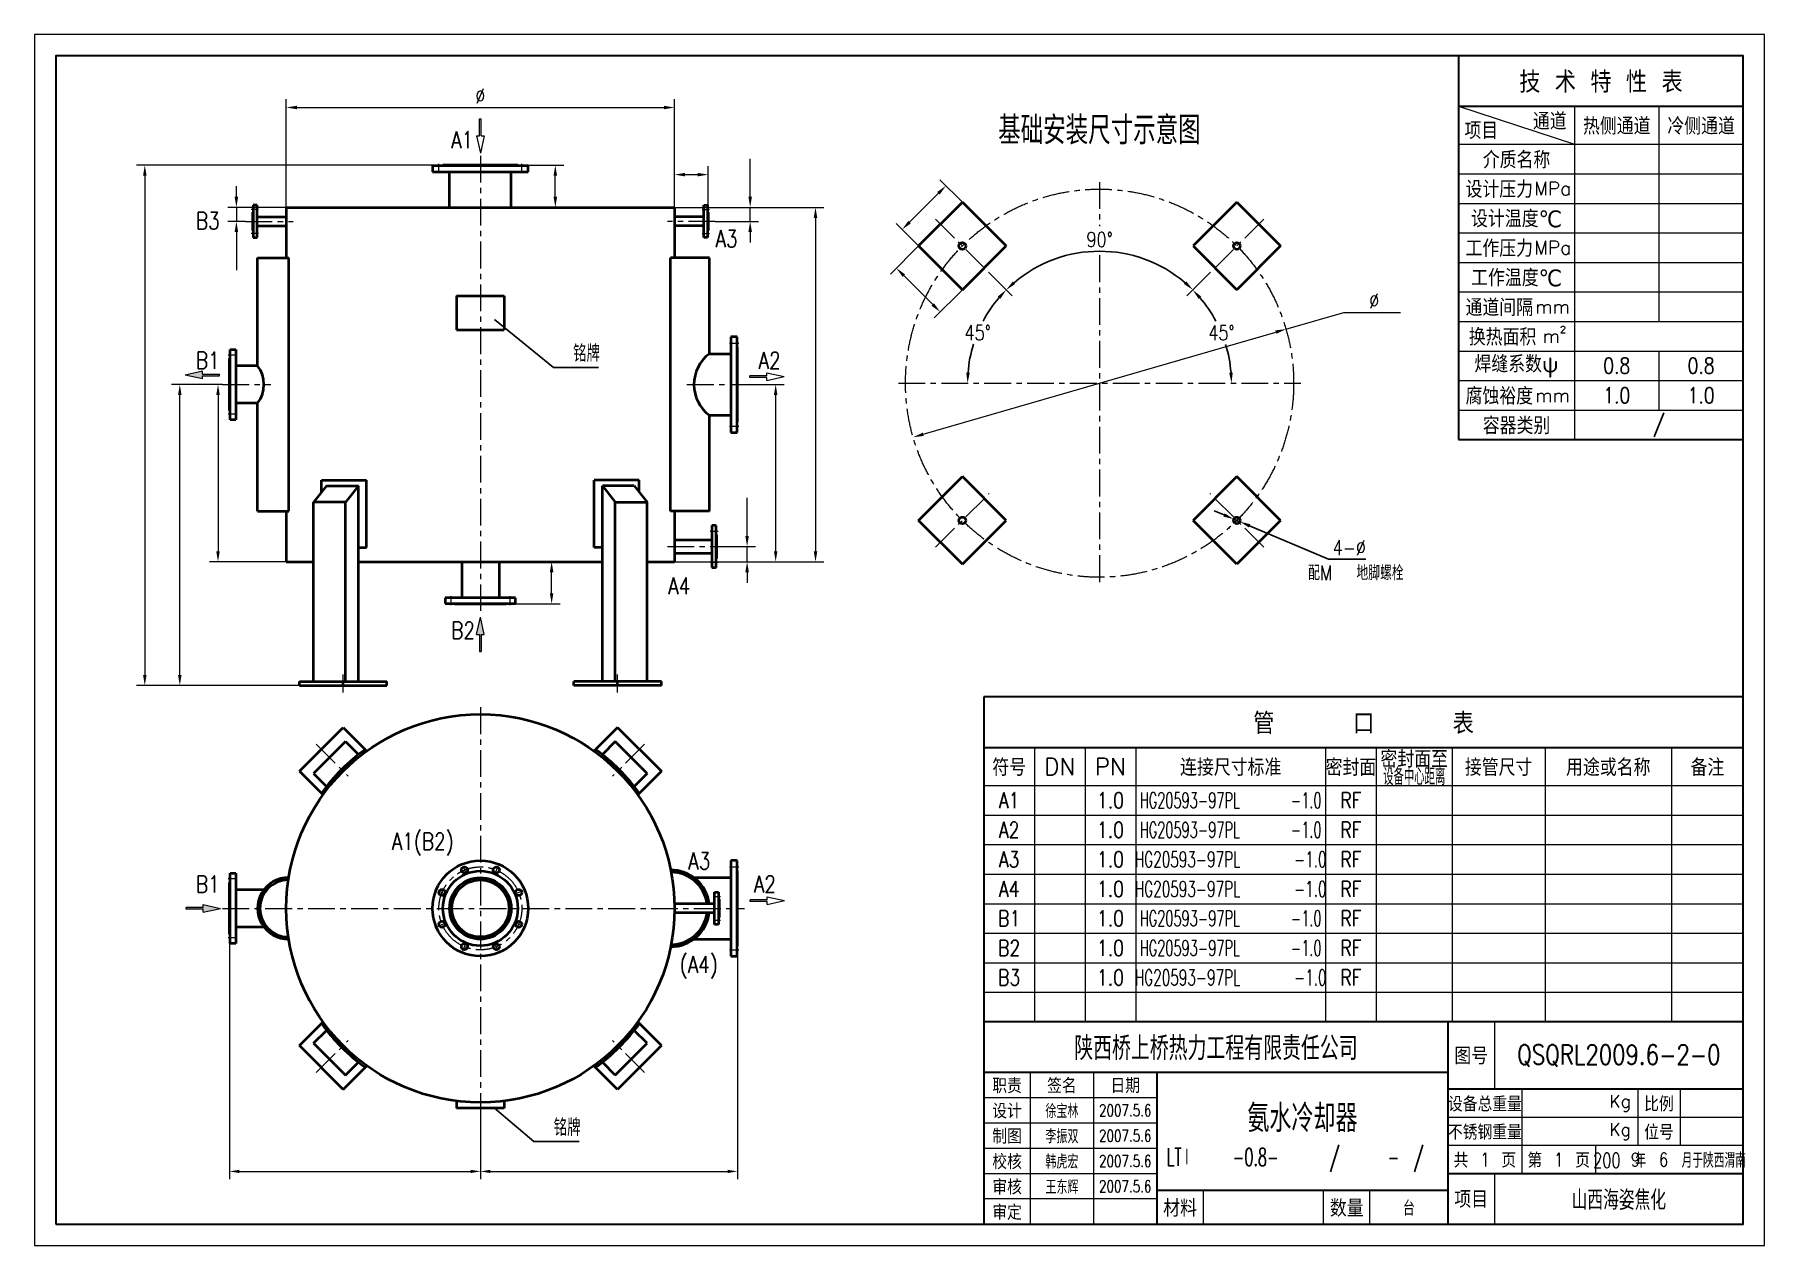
# Model space of a CAD drawing. Header units: millimetres. Extents: x 75 to 6225, y 75 to 4380.
import ezdxf
from ezdxf.enums import TextEntityAlignment as Align

# ---------------------------------------------------------------- set-up
doc = ezdxf.new("R2010")
doc.units = ezdxf.units.MM
doc.header["$LTSCALE"] = 3
doc.linetypes.add('CENTER', pattern=[50.8, 31.75, -6.35, 6.35, -6.35])
doc.layers.get('0').update_dxf_attribs({"lineweight": 40})
for name, color, linetype, lineweight in [('1', 1, 'Continuous', 9), ('3', 3, 'CENTER', 9), ('border', 7, 'Continuous', 30), ('dim', 7, 'Continuous', 13)]:
    doc.layers.add(name, color=color, linetype=linetype, lineweight=lineweight)
doc.styles.get("Standard").update_dxf_attribs({"font": 'romans.shx', "width": 0.8, "bigfont": 'hztxt.shx'})
doc.dimstyles.new('ISO-25', dxfattribs={"dimtxt": 2.5, "dimasz": 2.5, "dimexe": 1.25, "dimexo": 0.625, "dimtad": 1, "dimdsep": 46, "dimtxsty": 'Standard', "dimcen": 2.5, "dimadec": 0, "dimazin": 0, "dimtfac": 1, "dimtmove": 0, "dimatfit": 3, "dimfxl": 0, "dimarcsym": 0})
doc.dimstyles.new('ISO-25$2', dxfattribs={"dimscale": 13, "dimtxt": 3.5, "dimasz": 2.5, "dimexe": 2, "dimexo": 0, "dimgap": 1, "dimtad": 1, "dimtih": 1, "dimtoh": 1, "dimdec": 6, "dimdsep": 46, "dimtxsty": 'Standard', "dimcen": 2.5, "dimadec": 0, "dimazin": 0, "dimtfac": 1, "dimtdec": 6, "dimtmove": 0, "dimatfit": 0, "dimldrblk": 'NONE', "dimfxl": 0, "dimtvp": 0.700003, "dimarcsym": 0})
doc.dimstyles.new('ISO-25$3', dxfattribs={"dimscale": 13, "dimtxt": 3.5, "dimasz": 2.5, "dimexe": 2, "dimexo": 0, "dimgap": 1, "dimtad": 1, "dimtoh": 1, "dimdec": 6, "dimdsep": 46, "dimtxsty": 'Standard', "dimcen": 2.5, "dimadec": 0, "dimazin": 0, "dimtfac": 1, "dimtdec": 6, "dimtmove": 0, "dimatfit": 0, "dimldrblk": 'NONE', "dimfxl": 0, "dimtvp": 0.7, "dimarcsym": 0})

# ---------------------------------------------------------------- blocks, each defined once
blk = doc.blocks.new('*D36')
at = {"layer": 'Defpoints', "color": 0}
for p in [(4338.2, 2657.4), (4360.3, 2648)]:
    blk.add_point(p, dxfattribs=at)
at = {"layer": 'dim', "color": 0, "lineweight": -2}
for p, q in [((4303.7, 2672), (4269.2, 2686.6)), ((4338.2, 2657.4), (4360.3, 2648)), ((4394.9, 2633.3), (4675.1, 2514.5)), ((4675.1, 2514.5), (4808.1, 2514.5))]:
    blk.add_line(p, q, dxfattribs=at)
at = {"layer": 'dim', "color": 0}
for points in [[(4306.2, 2677.8), (4301.3, 2666.2), (4338.2, 2657.4)], [(4397.3, 2639.1), (4392.4, 2627.6), (4360.3, 2648)]]:
    blk.add_solid(points, dxfattribs=at)
at = {"layer": 'dim', "color": 0, "insert": (4749.1, 2555.7), "char_height": 52.5, "attachment_point": 5}
blk.add_mtext('4-%%C', dxfattribs=at)
blk = doc.blocks.new('_Closed')
at = {"color": 0, "linetype": 'ByBlock', "lineweight": -2}
for p, q in [((-1, 0.17), (0, 0)), ((-1, 0.17), (-1, -0.17)), ((0, 0), (-1, -0.17)), ((0, 0), (-1, 0))]:
    blk.add_line(p, q, dxfattribs=at)
blk = doc.blocks.new('_None')
blk = doc.blocks.new('*D47')
at = {"layer": 'Defpoints', "color": 0}
for p in [(3278, 3723.9), (4444.7, 3723.9), (3982.8, 3593.8), (3468.9, 3533), (4253.8, 3533)]:
    blk.add_point(p, dxfattribs=at)
at = {"layer": 'dim', "color": 0, "lineweight": -2}
for p, q in [((3468.9, 3533), (3550.8, 3451.2)), ((4253.8, 3533), (4172, 3451.2))]:
    blk.add_line(p, q, dxfattribs=at)
blk.add_arc((3861.4, 3140.6), 469.2, 49.58018, 130.41982, dxfattribs=at)
at = {"layer": 'dim', "color": 0}
for points in [[(3561.4, 3493.2), (3552.9, 3502.4), (3529.6, 3472.4)], [(4169.9, 3502.4), (4161.4, 3493.2), (4193.2, 3472.4)]]:
    blk.add_solid(points, dxfattribs=at)
at = {"layer": 'dim', "color": 0, "insert": (3861.4, 3651.1), "char_height": 52.5, "attachment_point": 5}
blk.add_mtext('90°', dxfattribs=at)
blk = doc.blocks.new('*D48')
at = {"layer": 'Defpoints', "color": 0}
for p in [(4444.7, 3723.9), (4253.8, 3533), (4314.1, 3261.9), (3146.4, 3140.6), (4576.4, 3140.6)]:
    blk.add_point(p, dxfattribs=at)
at = {"layer": 'dim', "color": 0, "lineweight": -2}
blk.add_line((4253.8, 3533), (4171.6, 3450.8), dxfattribs=at)
for start, end in [(28.07955, 40.41441), (4.58559, 17.13774)]:
    blk.add_arc((3861.4, 3140.6), 468.7, start, end, dxfattribs=at)
at = {"layer": 'dim', "color": 0}
for points in [[(4213.6, 3440.2), (4222.8, 3448.7), (4192.8, 3472)], [(4334.8, 3178.3), (4322.3, 3177.8), (4330.1, 3140.6)]]:
    blk.add_solid(points, dxfattribs=at)
at = {"layer": 'dim', "color": 0, "insert": (4294.4, 3319.9), "char_height": 52.5, "attachment_point": 5}
blk.add_mtext('45°', dxfattribs=at)
blk = doc.blocks.new('*D56')
at = {"layer": 'Defpoints', "color": 0}
for p in [(3278, 3723.9), (3468.9, 3533), (3454.9, 3375.2), (3146.4, 3140.6), (4576.4, 3140.6)]:
    blk.add_point(p, dxfattribs=at)
at = {"layer": 'dim', "color": 0, "lineweight": -2}
blk.add_line((3468.9, 3533), (3550.7, 3451.2), dxfattribs=at)
for start, end in [(139.57941, 151.92816), (162.85514, 175.42059)]:
    blk.add_arc((3861.4, 3140.6), 469.3, start, end, dxfattribs=at)
at = {"layer": 'dim', "color": 0}
for points in [[(3499.5, 3449.1), (3508.7, 3440.6), (3529.5, 3472.4)], [(3399.8, 3177.8), (3387.3, 3178.3), (3392.1, 3140.6)]]:
    blk.add_solid(points, dxfattribs=at)
at = {"layer": 'dim', "color": 0, "insert": (3427.8, 3320.2), "char_height": 52.5, "attachment_point": 5}
blk.add_mtext('45°', dxfattribs=at)

msp = doc.modelspace()

# ---------------------------------------------------------------- hatches: boundary and pattern name
at = {"layer": 'dim'}
for points in [[(610.6718758, 3169.646553), (671.7205289, 3156.3805677), (671.7205289, 3166.446553), (732.571696, 3166.446553), (732.571696, 3172.846553), (671.7205289, 3172.846553), (671.7205289, 3182.9125383)], [(1659.8695829, 2308.1573958), (1646.6035977, 2247.1087427), (1656.6695829, 2247.1087427), (1656.6695829, 2186.2575755), (1663.0695829, 2186.2575755), (1663.0695829, 2247.1087427), (1673.1355682, 2247.1087427)], [(674.856866, 1286.5771943), (674.856866, 1276.511209), (614.0056988, 1276.511209), (614.0056988, 1270.111209), (674.856866, 1270.111209), (674.856866, 1260.0452237), (735.9055191, 1273.311209)]]:
    msp.add_hatch(color=7, dxfattribs=at).paths.add_polyline_path(points)

# ---------------------------------------------------------------- linework, layer by layer
at = {"color": 7, "linetype": 'Continuous'}
for p, q in [((1829.8695829, 3913.802389), (1489.8695829, 3913.802389)), ((1489.8695829, 3913.802389), (1489.8695829, 3891.802389)), ((1489.8695829, 3891.802389), (1829.8695829, 3891.802389)), ((1792.8695829, 3915.802389), (1526.8695829, 3915.802389)), ((1526.8695829, 3913.802389), (1526.8695829, 3915.802389)), ((1792.8695829, 3913.802389), (1792.8695829, 3915.802389)), ((1829.8695829, 3891.802389), (1829.8695829, 3913.802389)), ((769.8758101, 3010.802389), (769.8758101, 3260.802389)), ((769.8758101, 3260.802389), (789.8758101, 3260.802389)), ((789.8758101, 3260.802389), (789.8758101, 3010.802389)), ((2550.2985984, 3305.802389), (2550.2985984, 2965.802389)), ((2572.2985984, 3305.802389), (2550.2985984, 3305.802389)), ((2572.2985984, 2965.802389), (2572.2985984, 3305.802389)), ((2572.2985984, 3268.802389), (2574.2985984, 3268.802389)), ((2574.2985984, 3002.802389), (2574.2985984, 3268.802389)), ((767.8758101, 3043.802389), (767.8758101, 3227.802389)), ((769.8758101, 3227.802389), (767.8758101, 3227.802389)), ((769.8758101, 3043.802389), (767.8758101, 3043.802389)), ((789.8758101, 3010.802389), (769.8758101, 3010.802389)), ((2550.2985984, 2965.802389), (2572.2985984, 2965.802389)), ((2572.2985984, 3002.802389), (2574.2985984, 3002.802389)), ((2482.2871006, 2634.802389), (2482.2871006, 2484.802389)), ((2498.2871006, 2634.802389), (2482.2871006, 2634.802389)), ((2498.2871006, 2484.802389), (2498.2871006, 2634.802389)), ((2498.2871006, 2601.802389), (2500.2871006, 2601.802389)), ((2500.2871006, 2517.802389), (2500.2871006, 2601.802389)), ((2482.2871006, 2484.802389), (2498.2871006, 2484.802389)), ((2498.2871006, 2517.802389), (2500.2871006, 2517.802389)), ((1784.8695829, 2377.802389), (1534.8695829, 2377.802389)), ((1534.8695829, 2377.802389), (1534.8695829, 2357.802389)), ((1534.8695829, 2357.802389), (1784.8695829, 2357.802389)), ((1567.8695829, 2357.802389), (1567.8695829, 2355.802389)), ((1567.8695829, 2355.802389), (1751.8695829, 2355.802389)), ((1751.8695829, 2357.802389), (1751.8695829, 2355.802389)), ((1784.8695829, 2357.802389), (1784.8695829, 2377.802389)), ((1016.4024121, 2079.802389), (1327.5293958, 2079.802389)), ((1016.4024121, 2065.802389), (1327.5293958, 2065.802389)), ((2303.3367538, 2079.802389), (1992.2097701, 2079.802389)), ((2303.3367538, 2065.802389), (1992.2097701, 2065.802389)), ((2550.2985984, 1443.311209), (2550.2985984, 1103.311209)), ((2572.2985984, 1443.311209), (2550.2985984, 1443.311209)), ((2572.2985984, 1103.311209), (2572.2985984, 1443.311209)), ((767.8758101, 1181.311209), (767.8758101, 1365.311209)), ((769.8758101, 1365.311209), (767.8758101, 1365.311209)), ((769.8758101, 1148.311209), (769.8758101, 1398.311209)), ((769.8758101, 1398.311209), (789.8758101, 1398.311209)), ((789.8758101, 1398.311209), (789.8758101, 1148.311209)), ((2572.2985984, 1406.311209), (2574.2985984, 1406.311209)), ((2574.2985984, 1140.311209), (2574.2985984, 1406.311209)), ((769.8758101, 1181.311209), (767.8758101, 1181.311209)), ((789.8758101, 1148.311209), (769.8758101, 1148.311209)), ((2572.2985984, 1140.311209), (2574.2985984, 1140.311209)), ((2550.2985984, 1103.311209), (2572.2985984, 1103.311209))]:
    msp.add_line(p, q, dxfattribs=at)
at = {"color": 7}
for p, q in [((1550.3695829, 3765.802389), (1550.3695829, 3891.802389)), ((1769.3695829, 3765.802389), (1769.3695829, 3891.802389)), ((851.8695829, 3773.302389), (851.8695829, 3658.302389)), ((865.8695829, 3773.302389), (851.8695829, 3773.302389)), ((865.8695829, 3658.302389), (865.8695829, 3773.302389)), ((969.8695829, 3765.802389), (2349.8695829, 3765.802389)), ((969.8695829, 3765.802389), (969.8695829, 3585.802389)), ((2349.8695829, 3765.802389), (2349.8695829, 3585.802389)), ((2453.8695829, 3773.302389), (2467.8695829, 3773.302389)), ((2453.8695829, 3658.302389), (2453.8695829, 3773.302389)), ((2467.8695829, 3773.302389), (2467.8695829, 3658.302389)), ((3217.9138057, 3628.477264), (3373.4772975, 3784.0407559)), ((3373.4772975, 3784.0407559), (3529.0407894, 3628.477264)), ((4349.2846556, 3784.0407559), (4193.7211637, 3628.477264)), ((4349.2846556, 3784.0407559), (4504.8481474, 3628.477264)), ((849.8695829, 3748.302389), (849.8695829, 3683.302389)), ((851.8695829, 3748.302389), (849.8695829, 3748.302389)), ((865.8695829, 3731.802389), (969.8695829, 3731.802389)), ((865.8695829, 3699.802389), (969.8695829, 3699.802389)), ((2453.8695829, 3731.802389), (2349.8695829, 3731.802389)), ((2453.8695829, 3699.802389), (2349.8695829, 3699.802389)), ((2467.8695829, 3748.302389), (2469.8695829, 3748.302389)), ((2469.8695829, 3748.302389), (2469.8695829, 3683.302389)), ((851.8695829, 3683.302389), (849.8695829, 3683.302389)), ((851.8695829, 3658.302389), (865.8695829, 3658.302389)), ((2467.8695829, 3658.302389), (2453.8695829, 3658.302389)), ((2467.8695829, 3683.302389), (2469.8695829, 3683.302389)), ((867.8758101, 3585.802389), (978.6124514, 3585.802389)), ((867.8758101, 3202.302389), (867.8758101, 3585.802389)), ((978.6124514, 2685.802389), (978.6124514, 3585.802389)), ((2336.2350129, 2685.802389), (2336.2350129, 3585.802389)), ((2474.2985984, 3585.802389), (2336.2350129, 3585.802389)), ((2474.2985984, 3245.302389), (2474.2985984, 3585.802389)), ((3217.9138057, 3628.477264), (3373.4772975, 3472.9137722)), ((3373.4772975, 3472.9137722), (3529.0407894, 3628.477264)), ((4193.7211637, 3628.477264), (4349.2846556, 3472.9137722)), ((4504.8481474, 3628.477264), (4349.2846556, 3472.9137722)), ((1574.8695829, 3450.7189211), (1574.8695829, 3330.7189211)), ((1574.8695829, 3450.7189211), (1744.8695829, 3450.7189211)), ((1744.8695829, 3450.7189211), (1744.8695829, 3330.7189211)), ((1574.8695829, 3330.7189211), (1744.8695829, 3330.7189211)), ((867.8758101, 3202.302389), (789.8758101, 3202.302389)), ((867.8758101, 3202.302389), (867.8758101, 3248.302389)), ((2474.2985984, 3245.302389), (2550.2985984, 3245.302389)), ((867.8758101, 3069.302389), (789.8758101, 3069.302389)), ((867.8758101, 2685.802389), (867.8758101, 3069.302389)), ((2474.2985984, 2685.802389), (2474.2985984, 3026.302389)), ((2474.2985984, 3026.302389), (2550.2985984, 3026.302389)), ((1112.992974, 2775.802389), (1067.0310333, 2717.6779583)), ((1094.7614935, 2752.7464777), (1094.7614935, 2795.802389)), ((1094.7614935, 2795.802389), (1254.8619586, 2795.802389)), ((1112.992974, 2775.802389), (1226.130059, 2775.802389)), ((1226.130059, 2775.802389), (1180.1681182, 2717.6779583)), ((1226.130059, 2079.802389), (1226.130059, 2775.802389)), ((1254.8619586, 2555.802389), (1254.8619586, 2795.802389)), ((2064.8772073, 2555.802389), (2064.8772073, 2795.802389)), ((2224.9776724, 2795.802389), (2064.8772073, 2795.802389)), ((2093.6091069, 2079.802389), (2093.6091069, 2775.802389)), ((2206.7461919, 2775.802389), (2093.6091069, 2775.802389)), ((2093.6091069, 2775.802389), (2139.5710477, 2717.6779583)), ((2206.7461919, 2775.802389), (2252.7081326, 2717.6779583)), ((2224.9776724, 2752.7464777), (2224.9776724, 2795.802389)), ((3217.9138057, 2652.669906), (3373.4772975, 2808.2333979)), ((3529.0407894, 2652.669906), (3373.4772975, 2808.2333979)), ((4349.2846556, 2808.2333979), (4193.7211637, 2652.669906)), ((4504.8481474, 2652.669906), (4349.2846556, 2808.2333979)), ((1067.0310333, 2079.802389), (1067.0310333, 2717.6779583)), ((1180.1681182, 2717.6779583), (1067.0310333, 2717.6779583)), ((1180.1681182, 2079.802389), (1180.1681182, 2717.6779583)), ((2139.5710477, 2079.802389), (2139.5710477, 2717.6779583)), ((2139.5710477, 2717.6779583), (2252.7081326, 2717.6779583)), ((2252.7081326, 2079.802389), (2252.7081326, 2717.6779583)), ((867.8758101, 2685.802389), (978.6124514, 2685.802389)), ((969.8695829, 2685.802389), (969.8695829, 2505.802389)), ((2349.8695829, 2685.802389), (2349.8695829, 2505.802389)), ((3373.4772975, 2497.1064141), (3217.9138057, 2652.669906)), ((3373.4772975, 2497.1064141), (3529.0407894, 2652.669906)), ((4349.2846556, 2497.1064141), (4193.7211637, 2652.669906)), ((4504.8481474, 2652.669906), (4349.2846556, 2497.1064141)), ((2349.8695829, 2583.802389), (2482.2871006, 2583.802389)), ((1226.130059, 2555.802389), (1254.8619586, 2555.802389)), ((2093.6091069, 2555.802389), (2064.8772073, 2555.802389)), ((2349.8695829, 2535.802389), (2482.2871006, 2535.802389)), ((969.8695829, 2505.802389), (1067.0310333, 2505.802389)), ((1226.130059, 2505.802389), (2093.6091069, 2505.802389)), ((1593.3695829, 2505.802389), (1593.3695829, 2377.802389)), ((1726.3695829, 2505.802389), (1726.3695829, 2377.802389)), ((2252.7081326, 2505.802389), (2349.8695829, 2505.802389)), ((1016.4024121, 2065.802389), (1016.4024121, 2079.802389)), ((1171.9659039, 2065.802389), (1171.9659039, 2079.802389)), ((1327.5293958, 2065.802389), (1327.5293958, 2079.802389)), ((1992.2097701, 2065.802389), (1992.2097701, 2079.802389)), ((2147.773262, 2065.802389), (2147.773262, 2079.802389)), ((2303.3367538, 2065.802389), (2303.3367538, 2079.802389)), ((1016.4024121, 1761.214888), (1171.9659039, 1916.7783799)), ((1171.9659039, 1916.7783799), (1255.9875457, 1832.7567381)), ((2147.773262, 1916.7783799), (2063.7516202, 1832.7567381)), ((2147.773262, 1916.7783799), (2303.3367538, 1761.214888)), ((1180.1681182, 1866.1497587), (1067.0310333, 1753.0126737)), ((1180.1681182, 1866.1497587), (1226.130059, 1820.1878179)), ((2139.5710477, 1866.1497587), (2093.6091069, 1820.1878179)), ((2252.7081326, 1753.0126737), (2139.5710477, 1866.1497587)), ((1250.1662181, 1838.4192985), (1254.8619586, 1831.9424149)), ((2069.991516, 1838.996634), (2064.8772073, 1831.9424149)), ((1016.4024121, 1761.214888), (1100.4240539, 1677.1932462)), ((1067.0310333, 1753.0126737), (1112.992974, 1707.0507329)), ((2252.7081326, 1753.0126737), (2206.7461919, 1707.0507329)), ((2303.3367538, 1761.214888), (2219.315112, 1677.1932462)), ((1094.7614935, 1683.0145739), (1101.238377, 1678.3188333)), ((2225.5550079, 1683.4331421), (2218.5007889, 1678.3188333)), ((2419.2970647, 1382.811209), (2550.2985984, 1382.811209)), ((890.3815574, 1339.811209), (789.8758101, 1339.811209)), ((2492.3374617, 1215.811209), (2492.3374617, 1330.811209)), ((2492.3374617, 1330.811209), (2506.3374617, 1330.811209)), ((2506.3374617, 1330.811209), (2506.3374617, 1215.811209)), ((2506.3374617, 1305.811209), (2508.3374617, 1305.811209)), ((2508.3374617, 1305.811209), (2508.3374617, 1240.811209)), ((2492.3374617, 1289.311209), (2349.8695829, 1289.311209)), ((2492.3374617, 1257.311209), (2349.8695829, 1257.311209)), ((2506.3374617, 1240.811209), (2508.3374617, 1240.811209)), ((890.3815574, 1206.811209), (789.8758101, 1206.811209)), ((2506.3374617, 1215.811209), (2492.3374617, 1215.811209)), ((2419.2970647, 1163.811209), (2550.2985984, 1163.811209)), ((1016.4024121, 785.40753), (1100.4240539, 869.4291718)), ((1094.184158, 863.1892759), (1101.238377, 868.3035847)), ((2225.5550079, 863.1892759), (2218.5007889, 868.3035847)), ((2303.3367538, 785.40753), (2219.315112, 869.4291718)), ((1067.0310333, 793.6097443), (1112.992974, 839.5716851)), ((2252.7081326, 793.6097443), (2206.7461919, 839.5716851)), ((1171.9659039, 629.8440381), (1016.4024121, 785.40753)), ((1067.0310333, 793.6097443), (1180.1681182, 680.4726593)), ((2139.5710477, 680.4726593), (2252.7081326, 793.6097443)), ((2303.3367538, 785.40753), (2147.773262, 629.8440381)), ((1171.9659039, 629.8440381), (1255.9875457, 713.8656799)), ((1180.1681182, 680.4726593), (1226.130059, 726.4346001)), ((1249.7476499, 707.6257841), (1254.8619586, 714.6800031)), ((2147.773262, 629.8440381), (2063.7516202, 713.8656799)), ((2069.991516, 707.6257841), (2064.8772073, 714.6800031)), ((2139.5710477, 680.4726593), (2093.6091069, 726.4346001)), ((1574.8695829, 587.4976403), (1574.8695829, 563.311209)), ((1744.8695829, 563.311209), (1574.8695829, 563.311209)), ((1744.8695829, 587.4976403), (1744.8695829, 563.311209))]:
    msp.add_line(p, q, dxfattribs=at)
msp.add_line((2474.2985984, 2685.802389), (2336.2350129, 2685.802389))
for centre, radius in [((3373.4772975, 3628.477264), 12), ((4349.2846556, 3628.477264), 12), ((3373.4772975, 2652.669906), 12), ((4349.2846556, 2652.669906), 12), ((1659.8695829, 1273.311209), 690)]:
    msp.add_circle(centre, radius, dxfattribs=at)
for centre, radius in [((1659.8695829, 1273.311209), 170), ((1603.4237767, 1409.58344), 11), ((1716.3153892, 1409.58344), 11), ((1659.8695829, 1273.311209), 133), ((1659.8695829, 1273.311209), 109.5), ((1659.8695829, 1273.311209), 101.5), ((1523.5973519, 1329.7570153), 11), ((1796.141814, 1329.7570153), 11), ((1523.5973519, 1216.8654027), 11), ((1796.141814, 1216.8654027), 11), ((1603.4237767, 1137.038978), 11), ((1716.3153892, 1137.038978), 11)]:
    msp.add_circle(centre, radius)
for centre, radius, start, end in [((780.8815574, 3135.802389), 109.5, 322.6050415102, 37.3949584898), ((2555.7970647, 3135.802389), 136.5, 126.6595074881, 233.3404925119), ((2337.7985984, 1273.311209), 136.5, 6.7314638662, 90.6563282868), ((2337.7985984, 1273.311209), 128.5, 7.15266875, 90), ((2337.7985984, 1273.311209), 136.5, 269.3436717132, 353.2685361338), ((2337.7985984, 1273.311209), 128.5, 270, 352.84733125)]:
    msp.add_arc(centre, radius, start, end)
for centre, radius, start, end in [((1659.8695829, 1273.311209), 698, 125.9421118714, 144.0578881286), ((1659.8695829, 1273.311209), 698, 35.9421118714, 54.0578881286), ((977.3758101, 1273.311209), 109.5, 89.3529147521, 270.6470852479), ((977.3758101, 1273.311209), 101.5, 90, 270), ((1659.8695829, 1273.311209), 698, 215.9421118714, 234.0578881286), ((1659.8695829, 1273.311209), 698, 305.9421118714, 324.0578881286)]:
    msp.add_arc(centre, radius, start, end, dxfattribs=at)
at = {"layer": '1', "color": 7, "linetype": 'Continuous'}
for p, q in [((6150, 4305), (5137.5, 4305)), ((6150, 4305), (5137.5, 4305)), ((6150, 4305), (6150, 150)), ((5137.5, 4125), (5550, 3990)), ((5550, 4125), (5550, 2940)), ((5850, 4125), (5850, 3360)), ((5137.5, 3990), (6150, 3990)), ((5137.5, 3885), (6150, 3885)), ((5137.5, 3780), (6150, 3780)), ((5137.5, 3675), (6150, 3675)), ((5137.5, 3570), (6150, 3570)), ((5137.5, 3465), (6150, 3465)), ((5137.5, 3360), (6150, 3360)), ((5137.5, 3255), (6150, 3255)), ((5850, 3255), (5850, 3045)), ((5137.5, 3150), (6150, 3150)), ((5137.5, 3045), (6150, 3045)), ((3630, 1845), (3630, 870)), ((3810, 1845), (3810, 870)), ((3990, 1845), (3990, 870)), ((4665, 1845), (4665, 870)), ((4845, 1845), (4845, 870)), ((5115, 1845), (5115, 870)), ((5445, 1845), (5445, 870)), ((5895, 1845), (5895, 870)), ((3450, 1710), (6150, 1710)), ((3450, 1605), (6150, 1605)), ((3450, 1500), (6150, 1500)), ((3450, 1395), (6150, 1395)), ((3450, 1290), (6150, 1290)), ((3450, 1185), (6150, 1185)), ((3450, 1080), (6150, 1080)), ((3450, 975), (6150, 975)), ((5265, 870), (5265, 630)), ((3615, 690), (3615, 150)), ((3840, 690), (3840, 150)), ((5362.5, 630), (5362.5, 330)), ((5775, 630), (5775, 430)), ((5925, 630), (5925, 430)), ((4065, 600), (3450, 600)), ((4065, 510), (3450, 510)), ((6150, 530), (5100, 530)), ((4065, 420), (3450, 420)), ((6150, 430), (5100, 430)), ((5625, 430), (5625, 330)), ((4065, 330), (3450, 330)), ((5265, 330), (5265, 150)), ((4230, 270), (4230, 150)), ((4657.5, 150), (4657.5, 270)), ((4822.5, 150), (4822.5, 270)), ((4065, 240), (3450, 240)), ((6150, 150), (3450, 150))]:
    msp.add_line(p, q, dxfattribs=at)
at = {"layer": '3', "color": 7}
for p, q in [((1659.8695829, 3948.9806568), (1659.8695829, 2330.802389)), ((1512.3695829, 3886.802389), (1512.3695829, 3920.802389)), ((1807.3695829, 3886.802389), (1807.3695829, 3920.802389)), ((3861.3809766, 3855.573585), (3861.3809766, 3698.9009926)), ((870.8695829, 3758.302389), (844.8695829, 3758.302389)), ((2448.8695829, 3758.302389), (2474.8695829, 3758.302389)), ((824.8695829, 3715.802389), (994.8695829, 3715.802389)), ((2494.8695829, 3715.802389), (2324.8695829, 3715.802389)), ((3278.0178821, 3723.9366795), (3468.936713, 3533.0178486)), ((4444.744071, 3723.9366795), (4253.8252401, 3533.0178486)), ((870.8695829, 3673.302389), (844.8695829, 3673.302389)), ((2448.8695829, 3673.302389), (2474.8695829, 3673.302389)), ((3861.3809766, 3595.4761562), (3861.3809766, 2425.573585)), ((2545.2985984, 3283.302389), (2579.2985984, 3283.302389)), ((794.8758101, 3240.802389), (762.8758101, 3240.802389)), ((3146.3809766, 3140.573585), (4576.3809766, 3140.573585)), ((742.8758101, 3135.802389), (915.3815574, 3135.802389)), ((2394.2970647, 3135.802389), (2599.2985984, 3135.802389)), ((794.8758101, 3030.802389), (762.8758101, 3030.802389)), ((2545.2985984, 2988.302389), (2579.2985984, 2988.302389)), ((3278.0178821, 2557.2104905), (3468.936713, 2748.1293215)), ((4444.744071, 2557.2104905), (4253.8252401, 2748.1293215)), ((2324.8695829, 2559.802389), (2525.2871006, 2559.802389)), ((1554.8695829, 2382.802389), (1554.8695829, 2350.802389)), ((1764.8695829, 2382.802389), (1764.8695829, 2350.802389)), ((1171.9659039, 2040.802389), (1171.9659039, 2104.802389)), ((2147.773262, 2040.802389), (2147.773262, 2104.802389)), ((1659.8695829, 1988.311209), (1659.8695829, 538.311209)), ((1076.5064885, 1856.6743035), (1189.6435735, 1743.5372185)), ((2243.2326774, 1856.6743035), (2130.0955924, 1743.5372185)), ((1597.193115, 1424.625588), (1608.9726864, 1396.1871868)), ((1722.5460509, 1424.625588), (1710.7664795, 1396.1871868)), ((794.8758101, 1378.311209), (762.8758101, 1378.311209)), ((1508.555204, 1335.9876769), (1536.9936051, 1324.2081055)), ((1811.1839619, 1335.9876769), (1782.7455608, 1324.2081055)), ((2487.3374617, 1315.811209), (2513.3374617, 1315.811209)), ((742.8758101, 1273.311209), (2599.2985984, 1273.311209)), ((2487.3374617, 1230.811209), (2513.3374617, 1230.811209)), ((1508.555204, 1210.6347411), (1536.9936051, 1222.4143125)), ((1811.1839619, 1210.6347411), (1782.7455608, 1222.4143125)), ((794.8758101, 1168.311209), (762.8758101, 1168.311209)), ((1597.193115, 1121.99683), (1608.9726864, 1150.4352312)), ((1722.5460509, 1121.99683), (1710.7664795, 1150.4352312)), ((1076.5064885, 689.9481145), (1189.6435735, 803.0851995)), ((2243.2326774, 689.9481145), (2130.0955924, 803.0851995))]:
    msp.add_line(p, q, dxfattribs=at)
at = {"layer": '3', "color": 7, "linetype": 'Continuous'}
for p, q in [((2477.2871006, 2614.802389), (2505.2871006, 2614.802389)), ((2477.2871006, 2504.802389), (2505.2871006, 2504.802389))]:
    msp.add_line(p, q, dxfattribs=at)
at = {"layer": '3'}
for p, q in [((2545.2985984, 1420.811209), (2579.2985984, 1420.811209)), ((2545.2985984, 1125.811209), (2579.2985984, 1125.811209))]:
    msp.add_line(p, q, dxfattribs=at)
at = {"layer": '3', "color": 7}
for centre, radius in [((3861.3809766, 3140.573585), 690), ((1659.8695829, 1273.311209), 147.5)]:
    msp.add_circle(centre, radius, dxfattribs=at)
at = {"layer": 'border', "color": 7, "linetype": 'Continuous'}
for p, q in [((5137.5, 4305), (5137.5, 2940)), ((5137.5, 4125), (6150, 4125)), ((5137.5, 2940), (6150, 2940)), ((3450, 2025), (3450, 870)), ((6150, 2025), (3450, 2025)), ((3450, 1845), (6150, 1845)), ((6150, 870), (3450, 870)), ((3450, 870), (3450, 150)), ((5100, 870), (5100, 150)), ((5100, 690), (3450, 690)), ((4065, 690), (4065, 150)), ((6150, 630), (5100, 630)), ((6150, 330), (5100, 330)), ((5100, 270), (4065, 270))]:
    msp.add_line(p, q, dxfattribs=at)
msp.add_lwpolyline([(150, 150), (6150, 150), (6150, 4305), (150, 4305)], close=True, dxfattribs=at)
at = {"layer": 'dim', "color": 7}
for p, q in [((969.8695829, 3765.802389), (969.8695829, 4150.7231724)), ((1007.3695829, 4120.7231724), (2312.3695829, 4120.7231724)), ((2349.8695829, 3765.802389), (2349.8695829, 4150.7231724)), ((1656.6695829, 4080.7215887), (1663.0695829, 4080.7215887)), ((1656.6695829, 4019.8704215), (1656.6695829, 4080.7215887)), ((1663.0695829, 4019.8704215), (1663.0695829, 4080.7215887)), ((1646.6035977, 4019.8704215), (1659.8695829, 3958.8217685)), ((1646.6035977, 4019.8704215), (1656.6695829, 4019.8704215)), ((1673.1355682, 4019.8704215), (1659.8695829, 3958.8217685)), ((1663.0695829, 4019.8704215), (1673.1355682, 4019.8704215)), ((1526.8695829, 3915.802389), (436.8599232, 3915.802389)), ((466.8599232, 3878.302389), (466.8599232, 2103.302389)), ((1792.8695829, 3915.802389), (1956.2970766, 3915.802389)), ((1926.2970766, 3803.302389), (1926.2970766, 3878.302389)), ((2349.8695829, 3783.7050378), (2349.8695829, 3912.1067268)), ((2387.3695829, 3882.1067268), (2432.3695829, 3882.1067268)), ((2469.8695829, 3683.302389), (2469.8695829, 3912.1067268)), ((3288.5412235, 3815.9438213), (3186.0107403, 3713.413338)), ((3373.4772975, 3784.0407559), (3293.8445244, 3863.673529)), ((1767.3695829, 3765.802389), (1956.2970766, 3765.802389)), ((3217.9138057, 3628.477264), (3138.2810325, 3708.1100372)), ((3217.9138057, 3628.477264), (3117.7389164, 3528.3023748)), ((3165.4686242, 3522.9990739), (3267.9991074, 3420.4685907)), ((3373.4772975, 3472.9137722), (3273.3024083, 3372.7388829)), ((4524.1023122, 3332.6684347), (4729.7947154, 3392.2899516)), ((4729.7947154, 3392.2899516), (4930.7947154, 3392.2899516)), ((3234.6771048, 2958.9186728), (4488.0848483, 3322.2284972)), ((671.7205289, 3182.9125383), (610.6718758, 3169.646553)), ((671.7205289, 3156.3805677), (610.6718758, 3169.646553)), ((671.7205289, 3172.846553), (671.7205289, 3182.9125383)), ((671.7205289, 3172.846553), (732.571696, 3172.846553)), ((671.7205289, 3166.446553), (732.571696, 3166.446553)), ((671.7205289, 3156.3805677), (671.7205289, 3166.446553)), ((732.571696, 3166.446553), (732.571696, 3172.846553)), ((2678.5729203, 3167.047851), (2617.7217532, 3167.047851)), ((2617.7217532, 3160.647851), (2617.7217532, 3167.047851)), ((2678.5729203, 3160.647851), (2617.7217532, 3160.647851)), ((2678.5729203, 3167.047851), (2678.5729203, 3177.1138363)), ((2678.5729203, 3177.1138363), (2739.6215734, 3163.847851)), ((2678.5729203, 3150.5818657), (2739.6215734, 3163.847851)), ((2678.5729203, 3150.5818657), (2678.5729203, 3160.647851)), ((1739.3695829, 2505.802389), (1943.1976034, 2505.802389)), ((1913.1976034, 2393.302389), (1913.1976034, 2468.302389)), ((1751.8695829, 2355.802389), (1943.1976034, 2355.802389)), ((1646.6035977, 2247.1087427), (1659.8695829, 2308.1573958)), ((1673.1355682, 2247.1087427), (1659.8695829, 2308.1573958)), ((1646.6035977, 2247.1087427), (1656.6695829, 2247.1087427)), ((1656.6695829, 2247.1087427), (1656.6695829, 2186.2575755)), ((1663.0695829, 2247.1087427), (1663.0695829, 2186.2575755)), ((1663.0695829, 2247.1087427), (1673.1355682, 2247.1087427)), ((1656.6695829, 2186.2575755), (1663.0695829, 2186.2575755)), ((1016.4024121, 2065.802389), (436.8599232, 2065.802389)), ((2619.0758414, 1297.6785545), (2619.0758414, 1304.0785545)), ((2679.9270086, 1304.0785545), (2619.0758414, 1304.0785545)), ((2679.9270086, 1297.6785545), (2619.0758414, 1297.6785545)), ((2679.9270086, 1314.1445398), (2740.9756617, 1300.8785545)), ((2679.9270086, 1304.0785545), (2679.9270086, 1314.1445398)), ((2679.9270086, 1287.6125692), (2740.9756617, 1300.8785545)), ((2679.9270086, 1287.6125692), (2679.9270086, 1297.6785545)), ((614.0056988, 1270.111209), (614.0056988, 1276.511209)), ((674.856866, 1276.511209), (614.0056988, 1276.511209)), ((674.856866, 1270.111209), (614.0056988, 1270.111209)), ((674.856866, 1286.5771943), (735.9055191, 1273.311209)), ((674.856866, 1276.511209), (674.856866, 1286.5771943)), ((674.856866, 1260.0452237), (735.9055191, 1273.311209)), ((674.856866, 1260.0452237), (674.856866, 1270.111209))]:
    msp.add_line(p, q, dxfattribs=at)
at = {"layer": 'dim'}
for p, q in [((2619.0869157, 3803.302389), (2619.0869157, 3938.802389)), ((792.4589769, 3803.302389), (792.4589769, 3840.802389)), ((969.8695829, 3765.802389), (762.4589769, 3765.802389)), ((792.4589769, 3765.802389), (792.4589769, 3715.802389)), ((2349.8695829, 3765.802389), (2881.4202709, 3765.802389)), ((2349.8695829, 3765.802389), (2649.0869157, 3765.802389)), ((2619.0869157, 3715.802389), (2619.0869157, 3765.802389)), ((824.8695829, 3715.802389), (762.4589769, 3715.802389)), ((2494.8695829, 3715.802389), (2649.0869157, 3715.802389)), ((2851.4202709, 3728.302389), (2851.4202709, 2543.302389)), ((792.4589769, 3678.302389), (792.4589769, 3542.802389)), ((2619.0869157, 3678.302389), (2619.0869157, 3640.802389)), ((742.8758101, 3135.802389), (561.3366863, 3135.802389)), ((591.3366863, 2103.302389), (591.3366863, 3098.302389)), ((742.8758101, 3135.802389), (697.0910157, 3135.802389)), ((727.0910157, 3098.302389), (727.0910157, 2543.302389)), ((2599.2985984, 3135.802389), (2739.7744452, 3135.802389)), ((2709.7744452, 2543.302389), (2709.7744452, 3098.302389)), ((2608.1720172, 2597.302389), (2608.1720172, 2732.802389)), ((2525.2871006, 2559.802389), (2638.1720172, 2559.802389)), ((2608.1720172, 2505.802389), (2608.1720172, 2559.802389)), ((969.8695829, 2505.802389), (697.0910157, 2505.802389)), ((2349.8695829, 2505.802389), (2739.7744452, 2505.802389)), ((2349.8695829, 2505.802389), (2881.4202709, 2505.802389)), ((2349.8695829, 2505.802389), (2638.1720172, 2505.802389)), ((2608.1720172, 2468.302389), (2608.1720172, 2430.802389)), ((1016.4024121, 2065.802389), (561.3366863, 2065.802389)), ((767.8758101, 1181.311209), (767.8758101, 310.049355)), ((2574.2985984, 1140.311209), (2574.2985984, 310.049355)), ((1659.8695829, 538.311209), (1659.8695829, 310.049355)), ((1659.8695829, 538.311209), (1659.8695829, 310.049355)), ((802.8758101, 338.049355), (1624.8695829, 338.049355)), ((1694.8695829, 338.049355), (2539.2985984, 338.049355))]:
    msp.add_line(p, q, dxfattribs=at)
msp.add_lwpolyline([(75, 75), (6225, 75), (6225, 4380), (75, 4380)], close=True, dxfattribs=at)
at = {"layer": 'dim', "color": 7}
for points in [[(1007.3695829, 4126.9731724), (1007.3695829, 4114.4731724), (969.8695829, 4120.7231724)], [(2312.3695829, 4126.9731724), (2312.3695829, 4114.4731724), (2349.8695829, 4120.7231724)], [(460.6099232, 3878.302389), (473.1099232, 3878.302389), (466.8599232, 3915.802389)], [(1920.0470766, 3878.302389), (1932.5470766, 3878.302389), (1926.2970766, 3915.802389)], [(2387.3695829, 3888.3567268), (2387.3695829, 3875.8567268), (2349.8695829, 3882.1067268)], [(2432.3695829, 3888.3567268), (2432.3695829, 3875.8567268), (2469.8695829, 3882.1067268)], [(3284.1218062, 3820.3632387), (3292.9606409, 3811.5244039), (3315.0577278, 3842.4603256)], [(1920.0470766, 3803.302389), (1932.5470766, 3803.302389), (1926.2970766, 3765.802389)], [(3181.5913229, 3717.8327554), (3190.4301577, 3708.9939206), (3159.494236, 3686.8968337)], [(3169.8880416, 3527.4184913), (3161.0492068, 3518.5796565), (3138.9521199, 3549.5155782)], [(3272.4185248, 3424.888008), (3263.5796901, 3416.0491733), (3294.5156117, 3393.9520864)], [(4486.3448587, 3328.2314079), (4489.8248379, 3316.2255866), (4524.1023122, 3332.6684347)], [(3232.9371152, 2964.9215834), (3236.4170944, 2952.9157621), (3198.6596409, 2948.4787353)], [(1906.9476034, 2468.302389), (1919.4476034, 2468.302389), (1913.1976034, 2505.802389)], [(1906.9476034, 2393.302389), (1919.4476034, 2393.302389), (1913.1976034, 2355.802389)], [(460.6099232, 2103.302389), (473.1099232, 2103.302389), (466.8599232, 2065.802389)]]:
    msp.add_solid(points, dxfattribs=at)
at = {"layer": 'dim'}
for points in [[(786.2089769, 3803.302389), (798.7089769, 3803.302389), (792.4589769, 3765.802389)], [(2612.8369157, 3803.302389), (2625.3369157, 3803.302389), (2619.0869157, 3765.802389)], [(2845.1702709, 3728.302389), (2857.6702709, 3728.302389), (2851.4202709, 3765.802389)], [(786.2089769, 3678.302389), (798.7089769, 3678.302389), (792.4589769, 3715.802389)], [(2612.8369157, 3678.302389), (2625.3369157, 3678.302389), (2619.0869157, 3715.802389)], [(585.0866863, 3098.302389), (597.5866863, 3098.302389), (591.3366863, 3135.802389)], [(720.8410157, 3098.302389), (733.3410157, 3098.302389), (727.0910157, 3135.802389)], [(2703.5244452, 3098.302389), (2716.0244452, 3098.302389), (2709.7744452, 3135.802389)], [(2601.9220172, 2597.302389), (2614.4220172, 2597.302389), (2608.1720172, 2559.802389)], [(720.8410157, 2543.302389), (733.3410157, 2543.302389), (727.0910157, 2505.802389)], [(2703.5244452, 2543.302389), (2716.0244452, 2543.302389), (2709.7744452, 2505.802389)], [(2845.1702709, 2543.302389), (2857.6702709, 2543.302389), (2851.4202709, 2505.802389)], [(2601.9220172, 2468.302389), (2614.4220172, 2468.302389), (2608.1720172, 2505.802389)], [(585.0866863, 2103.302389), (597.5866863, 2103.302389), (591.3366863, 2065.802389)], [(802.8758101, 343.8826883), (802.8758101, 332.2160216), (767.8758101, 338.049355)], [(1624.8695829, 343.8826883), (1624.8695829, 332.2160216), (1659.8695829, 338.049355)], [(1694.8695829, 343.8826883), (1694.8695829, 332.2160216), (1659.8695829, 338.049355)], [(2539.2985984, 343.8826883), (2539.2985984, 332.2160216), (2574.2985984, 338.049355)]]:
    msp.add_solid(points, dxfattribs=at)

# ---------------------------------------------------------------- texts
at = {"layer": '1', "color": 7, "linetype": 'Continuous'}
for s, height, p in [('技 术 特 性 表', 75, (5643.75, 4214.9724905)), ('项目', 60, (5218.4559401, 4040.0686178)), ('通道', 60, (5462.0832801, 4074.8376466)), ('热侧通道', 60, (5700, 4057.5)), ('冷侧通道', 60, (6000, 4057.5)), ('介质名称', 60, (5343.75, 3937.5)), ('设计压力', 60, (5282.4547931, 3832.5)), ('MPa', 48, (5471.9203972, 3832.5)), ('设计温度℃', 60, (5343.75, 3727.5)), ('工作压力', 60, (5282.4547931, 3622.5)), ('MPa', 48, (5471.9203972, 3622.5)), ('工作温度℃', 60, (5343.75, 3517.5)), ('通道间隔', 60, (5282.4547931, 3412.5)), ('mm', 48, (5471.9203972, 3412.5)), ('换热面积', 60, (5294.0908313, 3307.5)), ('2', 24, (5508.8890126, 3331.527167)), ('m', 48, (5467.2992552, 3307.5)), ('焊缝系数ψ', 60, (5343.75, 3202.5)), ('腐蚀裕度', 60, (5282.4547931, 3097.5)), ('mm', 48, (5471.9203972, 3097.5)), ('容器类别', 60, (5343.75, 2992.5)), ('管     口     表', 74.999999999, (4800, 1935)), ('符号', 60, (3540, 1777.5)), ('DN', 60, (3720, 1777.5)), ('PN', 60, (3900, 1777.5)), ('连接尺寸标准', 60, (4327.5, 1777.5)), ('密封面', 60, (4755, 1777.5)), ('密封面至', 60, (4980, 1807.2162917)), ('接管尺寸', 60, (5280, 1777.5)), ('用途或名称', 60, (5670, 1777.5)), ('备注', 60, (6022.5, 1777.5)), ('备注', 60, (6022.5, 1777.5)), ('图号', 60, (5182.5, 750)), ('职责', 52.5, (3532.5, 645)), ('签名', 52.5, (3727.5, 645)), ('日期', 52.5, (3952.5, 645)), ('设计', 52.5, (3532.5, 555)), ('设备总重量', 52.5, (5231.25, 580)), ('Kg', 44.625, (5711.830942, 579.9916078)), ('比例', 52.5, (5850, 580)), ('制图', 52.5, (3532.5, 465)), ('不锈钢重量', 52.5, (5231.25, 480)), ('Kg', 44.625, (5711.5877453, 479.443524)), ('位号', 52.5, (5850, 480)), ('校核', 52.5, (3532.5, 375)), ('共   页', 52.5, (5231.25, 380)), ('第   页', 52.5, (5493.75, 380)), ('审核', 52.5, (3532.5, 285)), ('项目', 60, (5182.5, 240)), ('审定', 52.5, (3532.5, 195)), ('材料', 60, (4147.5, 210)), ('数量', 60, (4740, 210))]:
    msp.add_text(s, height=height, dxfattribs=at).set_placement(p, align=Align.MIDDLE)
for s, height, width, p in [('设备中心距离', 60, 0.613691, (4980, 1744.8845729)), ('200  年    月于陕西渭南', 52.5, 0.725369, (5887.5, 380))]:
    msp.add_text(s, height=height, dxfattribs=dict(at, width=width)).set_placement(p, align=Align.MIDDLE)
at = {"layer": 'dim', "color": 0}
for s, height, width, p in [('0.8', 56, 0.8, (5700.0000014, 3202.5)), ('0.8', 56, 0.8, (6000.0000014, 3202.5)), ('1.0', 56, 0.8, (5700.0000014, 3097.5)), ('1.0', 56, 0.8, (6000.0000014, 3097.5)), ('/', 56, 0.8, (5850.0000014, 2992.5)), ('A1', 56, 0.8, (3540.0000014, 1657.5)), ('1.0', 56, 0.8, (3900.0000014, 1657.5)), ('HG20593-97PL      -1.0', 56, 0.599507, (4327.5000014, 1657.5)), ('RF', 56, 0.8, (4755.0000014, 1657.5)), ('A2', 56, 0.8, (3540.0000014, 1552.5)), ('1.0', 56, 0.8, (3900.0000014, 1552.5)), ('HG20593-97PL      -1.0', 56, 0.599507, (4327.5000014, 1552.5)), ('RF', 56, 0.8, (4755.0000014, 1552.5)), ('A3', 56, 0.8, (3540.0000014, 1447.5)), ('1.0', 56, 0.8, (3900.0000014, 1447.5)), ('HG20593-97PL      -1.0', 56, 0.632812, (4327.5000014, 1447.5)), ('RF', 56, 0.8, (4755.0000014, 1447.5)), ('A4', 56, 0.8, (3540.0000014, 1342.5)), ('1.0', 56, 0.8, (3900.0000014, 1342.5)), ('HG20593-97PL      -1.0', 56, 0.632812, (4327.5000014, 1342.5)), ('RF', 56, 0.8, (4755.0000014, 1342.5)), ('B1', 56, 0.8, (3540.0000014, 1237.5)), ('1.0', 56, 0.8, (3900.0000014, 1237.5)), ('HG20593-97PL      -1.0', 56, 0.599507, (4327.5000014, 1237.5)), ('RF', 56, 0.8, (4755.0000014, 1237.5)), ('B2', 56, 0.8, (3540.0000014, 1132.5)), ('1.0', 56, 0.8, (3900.0000014, 1132.5)), ('HG20593-97PL      -1.0', 56, 0.599507, (4327.5000014, 1132.5)), ('RF', 56, 0.8, (4755.0000014, 1132.5)), ('B3', 56, 0.8, (3540.0000014, 1027.5)), ('1.0', 56, 0.8, (3900.0000014, 1027.5)), ('HG20593-97PL      -1.0', 56, 0.632812, (4327.5000014, 1027.5)), ('RF', 56, 0.8, (4755.0000014, 1027.5)), ('陕西桥上桥热力工程有限责任公司', 84, 0.8, (4275.0000024, 780)), ('QSQRL2009.6-2-0', 70, 0.793854, (5707.5000032, 750)), ('徐宝林', 49, 0.8, (3727.5000012, 555)), ('2007.5.6', 42, 0.739051, (3952.5000012, 555)), ('氨水冷却器', 98, 0.8, (4582.5000035, 532.1834535)), ('李振双', 49, 0.8, (3727.5000012, 465)), ('2007.5.6', 42, 0.739051, (3952.5000012, 465)), ('LTⅠ     -0.8-      /      -  /  ', 63, 0.59369, (4582.500002, 384.4067773)), ('韩虎宏', 49, 0.8, (3727.5000012, 375)), ('2007.5.6', 42, 0.739051, (3952.5000012, 375)), ('1', 49, 0.8, (5231.2500013, 380)), ('1', 49, 0.8, (5493.7500013, 380)), ('9', 49, 0.8, (5766.8594452, 380)), ('6', 49, 0.8, (5866.4959658, 380)), ('王东辉', 49, 0.8, (3727.5000012, 285)), ('2007.5.6', 42, 0.739051, (3952.5000012, 285)), ('山西海姿焦化', 70, 0.8, (5707.5000024, 240))]:
    msp.add_text(s, height=height, dxfattribs=dict(at, width=width)).set_placement(p, align=Align.MIDDLE)
at = {"layer": 'dim', "color": 7, "linetype": 'Continuous', "width": 0.8}
msp.add_text('台', height=52.5, dxfattribs=at).set_placement((4961.25, 210), align=Align.MIDDLE)
at = {"layer": 'dim', "color": 7, "char_height": 52.5, "attachment_point": 5}
for s, insert in [('%%C', (1659.8695829, 4161.9731724)), ('%%c', (4837.7947154, 3433.5399516))]:
    msp.add_mtext(s, dxfattribs=dict(at, insert=insert))
at = {"layer": 'dim', "color": 7, "width": 836.3855, "attachment_point": 1}
for s, insert, char_height in [('基础安装尺寸示意图', (3500.7597134, 4089.6837285), 100), ('A1', (1556.2216317, 4035.6323023), 60), ('B3', (648.5897091, 3748.1929774), 60), ('A3', (2496.201315, 3684.2832163), 60), ('B1', (648.5897091, 3251.7466283), 60), ('A2', (2649.2674872, 3251.2444641), 60), ('A4', (2328.2879322, 2449.9536203), 60), ('B2', (1556.3459217, 2291.8417525), 60), ('A1(B2)', (1345.0796432, 1541.7629677), 60), ('A3', (2399.3753169, 1471.80045), 60), ('B1', (648.5897091, 1389.2554483), 60), ('A2', (2632.4344105, 1389.5640008), 60), ('(A4)', (2368.6702151, 1103.657866), 60)]:
    msp.add_mtext(s, dxfattribs=dict(at, insert=insert, char_height=char_height))
at = {"layer": 'dim', "char_height": 60, "attachment_point": 7}
for insert in [(1989.4094534, 3216.4187052), (1920.4571501, 464.3560801)]:
    msp.add_mtext('铭牌', dxfattribs=dict(at, insert=insert))
at = {"layer": 'dim', "insert": (4602.8845327, 2492.575091), "char_height": 52.5, "width": 836.3855, "attachment_point": 1}
msp.add_mtext('配M   地脚螺栓', dxfattribs=at)

# ---------------------------------------------------------------- dimensions: what is measured, and where the dimension line sits
at = {"layer": 'dim', "color": 7}
for base, line1, line2, picture, middle in [((4314.0888417, 3261.8762919), ((3146.3809766, 3140.573585), (4576.3809766, 3140.573585)), ((4444.744071, 3723.9366795), (4253.8252401, 3533.0178486)), '*D48', (4294.3826827, 3319.9287642)), ((3982.8270291, 3593.8164235), ((4444.744071, 3723.9366795), (4253.8252401, 3533.0178486)), ((3278.0178821, 3723.9366795), (3468.936713, 3533.0178486)), '*D47', (3861.3809766, 3651.0550996))]:
    dim = msp.add_angular_dim_2l(base=base, line1=line1, line2=line2, dimstyle='ISO-25$2', override={"dimscale": 15, "dimtvp": 0.723842}, dxfattribs=at)
    dim.commit()
    dim.dimension.update_dxf_attribs({"geometry": picture, "text_midpoint": middle})
at = {"layer": 'dim'}
dim = msp.add_angular_dim_2l(base=(3454.9461218, 3375.2288578), line1=((3278.0178821, 3723.9366795), (3468.936713, 3533.0178486)), line2=((3146.3809766, 3140.573585), (4576.3809766, 3140.573585)), dimstyle='ISO-25$2', override={"dimscale": 15, "dimtvp": 0.700159}, dxfattribs=at)
dim.commit()
dim.dimension.update_dxf_attribs({"geometry": '*D56', "text_midpoint": (3427.7945691, 3320.1709554)})
at = {"layer": 'dim', "color": 7}
dim = msp.add_diameter_dim_2p(p1=(4338.2376246, 2657.3563871), p2=(4360.3316866, 2647.9834249), text='4-%%C', dimstyle='ISO-25$3', override={"dimscale": 15, "dimblk1": 'Closed', "dimblk2": 'Closed', "dimatfit": 2, "dimtvp": 0.783447}, dxfattribs=at)
dim.commit()
dim.dimension.update_dxf_attribs({"geometry": '*D36', "text_midpoint": (4749.0962024, 2514.4508982), "dimtype": 163})

# ---------------------------------------------------------------- leaders
at = {"layer": 'dim', "color": 7, "annotation_type": 0, "has_hookline": 1, "hookline_direction": 0, "text_width": 90.7086614}
for points in [[(1709.7938196, 3366.6894403), (1919.4094534, 3196.4187052), (1969.4094534, 3196.4187052)], [(1709.7938196, 563.311209), (1850.4571501, 444.3560801), (1900.4571501, 444.3560801)]]:
    msp.add_leader(points, dimstyle='ISO-25', override={"dimscale": 20, "dimtxt": 3, "dimexe": 2, "dimexo": 0, "dimgap": 1, "dimtad": 1, "dimdec": 6, "dimtdec": 6, "dimatfit": 0, "dimldrblk": 'None', "dimtvp": 0.750038}, dxfattribs=at)

doc.saveas('drawing.dxf')
